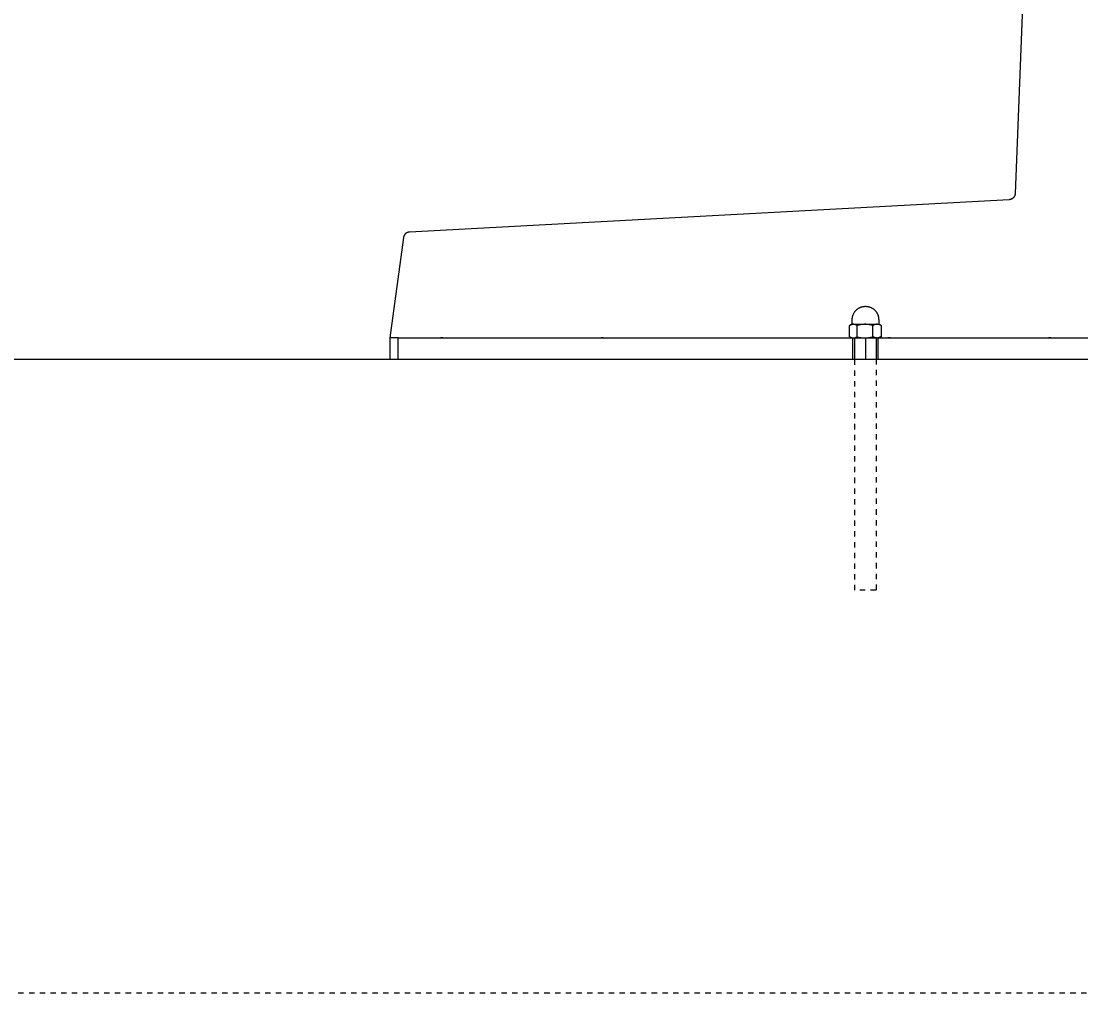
# Model space of a CAD drawing. Header units: inches. Extents: x -16 to 183, y -17 to 123.
# Drawn here: x 152.39 to 172.13, y 93.22 to 111.33 of the extents above; entities that cross this region are included whole.
import ezdxf

# ---------------------------------------------------------------- set-up
doc = ezdxf.new("R2010")
doc.units = ezdxf.units.IN
doc.linetypes.add('HIDDEN', pattern=[1.905, 1.27, -0.635])
for name, color, linetype, lineweight in [('ZANO_R', 7, 'Continuous', 0), ('ZANO_R_przerywana', 250, 'HIDDEN', 0), ('ZANO_W', 1, 'Continuous', 0)]:
    doc.layers.add(name, color=color, linetype=linetype, lineweight=lineweight)
doc.styles.get("Standard").update_dxf_attribs({"font": 'arial.ttf'})
doc.dimstyles.new('amerykanie', dxfattribs={"dimtxt": 50, "dimasz": 50, "dimexe": 0.5, "dimexo": 0.5, "dimgap": 1, "dimtad": 1, "dimdec": 0, "dimzin": 0, "dimlunit": 5, "dimtxsty": 'Standard', "dimcen": 0.09, "dimclrd": 1, "dimclre": 1, "dimclrt": 1, "dimazin": 0, "dimtfac": 1, "dimtdec": 0, "dimtmove": 0, "dimatfit": 3, "dimfxl": 1, "dimtzin": 0, "dimarcsym": 1})

# ---------------------------------------------------------------- blocks, each defined once
blk = doc.blocks.new('*D373')
at = {"layer": 'ZANO_W', "color": 1, "lineweight": -2}
blk.add_line((174.398, 108.168), (174.592, 109.617), dxfattribs=at)
blk.add_arc((173.977, 105.031), 4.127, 13.9165, 68.4416, dxfattribs=at)
at = {"layer": 'ZANO_W', "color": 1}
for points in [[(175.535, 109.031), (175.451, 108.708), (174.526, 109.121)], [(177.818, 106.003), (178.148, 106.044), (178.104, 105.031)]]:
    blk.add_solid(points, dxfattribs=at)
at = {"layer": 'ZANO_W', "color": 1, "insert": (178.598, 109.965), "char_height": 1.625, "attachment_point": 5}
blk.add_mtext("82%%d21'", dxfattribs=at)

msp = doc.modelspace()

# ---------------------------------------------------------------- linework, layer by layer
at = {"layer": 'ZANO_R'}
for p, q in [((171.29514, 118.12929), (170.91134, 108.11559)), ((170.79969, 108.00218), (159.62616, 107.39827)), ((170.80374, 108.00247), (170.79969, 108.00218)), ((170.80778, 108.00289), (170.80374, 108.00247)), ((170.8118, 108.00346), (170.80778, 108.00289)), ((170.8158, 108.00416), (170.8118, 108.00346)), ((170.81977, 108.00501), (170.8158, 108.00416)), ((170.82371, 108.00598), (170.81977, 108.00501)), ((170.82762, 108.0071), (170.82371, 108.00598)), ((170.83148, 108.00834), (170.82762, 108.0071)), ((170.8353, 108.00972), (170.83148, 108.00834)), ((170.83907, 108.01123), (170.8353, 108.00972)), ((170.84279, 108.01287), (170.83907, 108.01123)), ((170.84644, 108.01463), (170.84279, 108.01287)), ((170.85004, 108.01652), (170.84644, 108.01463)), ((170.85357, 108.01853), (170.85004, 108.01652)), ((170.85702, 108.02066), (170.85357, 108.01853)), ((170.8604, 108.02291), (170.85702, 108.02066)), ((170.86371, 108.02527), (170.8604, 108.02291)), ((170.86693, 108.02775), (170.86371, 108.02527)), ((170.87006, 108.03034), (170.86693, 108.02775)), ((170.8731, 108.03303), (170.87006, 108.03034)), ((170.87604, 108.03582), (170.8731, 108.03303)), ((170.87889, 108.03872), (170.87604, 108.03582)), ((170.88164, 108.04171), (170.87889, 108.03872)), ((170.88428, 108.04479), (170.88164, 108.04171)), ((170.88682, 108.04796), (170.88428, 108.04479)), ((170.88925, 108.05122), (170.88682, 108.04796)), ((170.89156, 108.05456), (170.88925, 108.05122)), ((170.89375, 108.05797), (170.89156, 108.05456)), ((170.89583, 108.06146), (170.89375, 108.05797)), ((170.89779, 108.06502), (170.89583, 108.06146)), ((170.89962, 108.06864), (170.89779, 108.06502)), ((170.90132, 108.07233), (170.89962, 108.06864)), ((170.9029, 108.07607), (170.90132, 108.07233)), ((170.90435, 108.07986), (170.9029, 108.07607)), ((170.90567, 108.0837), (170.90435, 108.07986)), ((170.90686, 108.08759), (170.90567, 108.0837)), ((170.90791, 108.09151), (170.90686, 108.08759)), ((170.90882, 108.09547), (170.90791, 108.09151)), ((170.9096, 108.09945), (170.90882, 108.09547)), ((170.91024, 108.10346), (170.9096, 108.09945)), ((170.91075, 108.10749), (170.91024, 108.10346)), ((170.91111, 108.11154), (170.91075, 108.10749)), ((170.91134, 108.11559), (170.91111, 108.11154)), ((159.59807, 107.3933), (159.59419, 107.39204)), ((159.602, 107.39442), (159.59807, 107.3933)), ((159.60597, 107.39541), (159.602, 107.39442)), ((159.60996, 107.39626), (159.60597, 107.39541)), ((159.61398, 107.39697), (159.60996, 107.39626)), ((159.61803, 107.39754), (159.61398, 107.39697)), ((159.62209, 107.39798), (159.61803, 107.39754)), ((159.62616, 107.39827), (159.62209, 107.39798)), ((159.51548, 107.29604), (159.26436, 105.42448)), ((159.51609, 107.30007), (159.51548, 107.29604)), ((159.51684, 107.30409), (159.51609, 107.30007)), ((159.51773, 107.30807), (159.51684, 107.30409)), ((159.51876, 107.31203), (159.51773, 107.30807)), ((159.51993, 107.31594), (159.51876, 107.31203)), ((159.52122, 107.31982), (159.51993, 107.31594)), ((159.52266, 107.32364), (159.52122, 107.31982)), ((159.52422, 107.32742), (159.52266, 107.32364)), ((159.52591, 107.33113), (159.52422, 107.32742)), ((159.52773, 107.33479), (159.52591, 107.33113)), ((159.52968, 107.33838), (159.52773, 107.33479)), ((159.53175, 107.3419), (159.52968, 107.33838)), ((159.53394, 107.34535), (159.53175, 107.3419)), ((159.53624, 107.34872), (159.53394, 107.34535)), ((159.53867, 107.35201), (159.53624, 107.34872)), ((159.5412, 107.35521), (159.53867, 107.35201)), ((159.54385, 107.35833), (159.5412, 107.35521)), ((159.5466, 107.36135), (159.54385, 107.35833)), ((159.54945, 107.36427), (159.5466, 107.36135)), ((159.5524, 107.36709), (159.54945, 107.36427)), ((159.55545, 107.36981), (159.5524, 107.36709)), ((159.55859, 107.37242), (159.55545, 107.36981)), ((159.56182, 107.37493), (159.55859, 107.37242)), ((159.56513, 107.37732), (159.56182, 107.37493)), ((159.56853, 107.37959), (159.56513, 107.37732)), ((159.572, 107.38174), (159.56853, 107.37959)), ((159.57554, 107.38377), (159.572, 107.38174)), ((159.57915, 107.38568), (159.57554, 107.38377)), ((159.58283, 107.38747), (159.57915, 107.38568)), ((159.58656, 107.38912), (159.58283, 107.38747)), ((159.59035, 107.39065), (159.58656, 107.38912)), ((159.59419, 107.39204), (159.59035, 107.39065)), ((168.08082, 106.01096), (168.08912, 106.01225)), ((168.08912, 106.01225), (168.09746, 106.01325)), ((168.09746, 106.01325), (168.10583, 106.01397)), ((168.10583, 106.01397), (168.11423, 106.0144)), ((168.11423, 106.0144), (168.12263, 106.01454)), ((168.12263, 106.01454), (168.13103, 106.0144)), ((168.13103, 106.0144), (168.13942, 106.01397)), ((168.13942, 106.01397), (168.14779, 106.01325)), ((168.14779, 106.01325), (168.15613, 106.01225)), ((168.15613, 106.01225), (168.16444, 106.01096)), ((167.88014, 105.81029), (167.88171, 105.81854)), ((167.88171, 105.81854), (167.88356, 105.82674)), ((167.88356, 105.82674), (167.88569, 105.83487)), ((167.88569, 105.83487), (167.88809, 105.84292)), ((167.88809, 105.84292), (167.89077, 105.85088)), ((167.89077, 105.85088), (167.89372, 105.85875)), ((167.89372, 105.85875), (167.89693, 105.86651)), ((167.89693, 105.86651), (167.90041, 105.87416)), ((167.90041, 105.87416), (167.90415, 105.88168)), ((167.90415, 105.88168), (167.90814, 105.88908)), ((167.90814, 105.88908), (167.91239, 105.89633)), ((167.91239, 105.89633), (167.91687, 105.90343)), ((167.91687, 105.90343), (167.9216, 105.91038)), ((167.9216, 105.91038), (167.92656, 105.91716)), ((167.92656, 105.91716), (167.93175, 105.92377)), ((167.93175, 105.92377), (167.93717, 105.93019)), ((167.93717, 105.93019), (167.94279, 105.93643)), ((167.94279, 105.93643), (167.94863, 105.94247)), ((167.94863, 105.94247), (167.95468, 105.94831)), ((167.95468, 105.94831), (167.96091, 105.95394)), ((167.96091, 105.95394), (167.96734, 105.95935)), ((167.96734, 105.95935), (167.97395, 105.96454)), ((167.97395, 105.96454), (167.98073, 105.96951)), ((167.98073, 105.96951), (167.98767, 105.97423)), ((167.98767, 105.97423), (167.99478, 105.97872)), ((167.99478, 105.97872), (168.00203, 105.98296)), ((168.00203, 105.98296), (168.00942, 105.98695)), ((168.00942, 105.98695), (168.01695, 105.99069)), ((168.01695, 105.99069), (168.02459, 105.99417)), ((168.02459, 105.99417), (168.03236, 105.99739)), ((168.03236, 105.99739), (168.04023, 106.00033)), ((168.04023, 106.00033), (168.04819, 106.00301)), ((168.04819, 106.00301), (168.05624, 106.00542)), ((168.05624, 106.00542), (168.06437, 106.00755)), ((168.06437, 106.00755), (168.07256, 106.0094)), ((168.07256, 106.0094), (168.08082, 106.01096)), ((168.16444, 106.01096), (168.17269, 106.0094)), ((168.17269, 106.0094), (168.18089, 106.00755)), ((168.18089, 106.00755), (168.18901, 106.00542)), ((168.18901, 106.00542), (168.19706, 106.00301)), ((168.19706, 106.00301), (168.20503, 106.00033)), ((168.20503, 106.00033), (168.2129, 105.99739)), ((168.2129, 105.99739), (168.22066, 105.99417)), ((168.22066, 105.99417), (168.22831, 105.99069)), ((168.22831, 105.99069), (168.23583, 105.98695)), ((168.23583, 105.98695), (168.24322, 105.98296)), ((168.24322, 105.98296), (168.25048, 105.97872)), ((168.25048, 105.97872), (168.25758, 105.97423)), ((168.25758, 105.97423), (168.26453, 105.96951)), ((168.26453, 105.96951), (168.27131, 105.96454)), ((168.27131, 105.96454), (168.27791, 105.95935)), ((168.27791, 105.95935), (168.28434, 105.95394)), ((168.28434, 105.95394), (168.29058, 105.94831)), ((168.29058, 105.94831), (168.29662, 105.94247)), ((168.29662, 105.94247), (168.30246, 105.93643)), ((168.30246, 105.93643), (168.30809, 105.93019)), ((168.30809, 105.93019), (168.3135, 105.92377)), ((168.3135, 105.92377), (168.31869, 105.91716)), ((168.31869, 105.91716), (168.32365, 105.91038)), ((168.32365, 105.91038), (168.32838, 105.90343)), ((168.32838, 105.90343), (168.33287, 105.89633)), ((168.33287, 105.89633), (168.33711, 105.88908)), ((168.33711, 105.88908), (168.3411, 105.88168)), ((168.3411, 105.88168), (168.34484, 105.87416)), ((168.34484, 105.87416), (168.34832, 105.86651)), ((168.34832, 105.86651), (168.35153, 105.85875)), ((168.35153, 105.85875), (168.35448, 105.85088)), ((168.35448, 105.85088), (168.35716, 105.84292)), ((168.35716, 105.84292), (168.35956, 105.83487)), ((168.35956, 105.83487), (168.36169, 105.82674)), ((168.36169, 105.82674), (168.36354, 105.81854)), ((168.36354, 105.81854), (168.36511, 105.81029)), ((167.83096, 105.65943), (167.82737, 105.65704)), ((167.82737, 105.44685), (167.82737, 105.65704)), ((167.83464, 105.66169), (167.83096, 105.65943)), ((167.83838, 105.66383), (167.83464, 105.66169)), ((167.83579, 105.66204), (167.86672, 105.6799)), ((167.8422, 105.66585), (167.83838, 105.66383)), ((167.84608, 105.66774), (167.8422, 105.66585)), ((167.85002, 105.6695), (167.84608, 105.66774)), ((167.85401, 105.67113), (167.85002, 105.6695)), ((167.85806, 105.67263), (167.85401, 105.67113)), ((167.86216, 105.67399), (167.85806, 105.67263)), ((167.8663, 105.67522), (167.86216, 105.67399)), ((167.87047, 105.67631), (167.8663, 105.67522)), ((167.86673, 105.6799), (167.86672, 105.6799)), ((167.86672, 105.6799), (167.86672, 105.6799)), ((167.86672, 105.6799), (167.86672, 105.6799)), ((167.86672, 105.6799), (167.86673, 105.6799)), ((167.86673, 105.6799), (167.86679, 105.6799)), ((167.86679, 105.6799), (167.8671, 105.6799)), ((167.8671, 105.6799), (167.8684, 105.6799)), ((167.8684, 105.6799), (167.87373, 105.6799)), ((167.87468, 105.67726), (167.87047, 105.67631)), ((167.87255, 105.67998), (167.87271, 105.68)), ((167.87271, 105.68), (167.87286, 105.68004)), ((167.87286, 105.68004), (167.87302, 105.68007)), ((167.87302, 105.68007), (167.87317, 105.68011)), ((167.87317, 105.68011), (167.87333, 105.68016)), ((167.87333, 105.68016), (167.87348, 105.68021)), ((167.87348, 105.68021), (167.87363, 105.68027)), ((167.87363, 105.68027), (167.87377, 105.68033)), ((167.87373, 105.6799), (167.89424, 105.6799)), ((167.87377, 105.68033), (167.87392, 105.68039)), ((167.87392, 105.68039), (167.87406, 105.68047)), ((167.87406, 105.68047), (167.8742, 105.68054)), ((167.8742, 105.68054), (167.87434, 105.68062)), ((167.87434, 105.68062), (167.87447, 105.68071)), ((167.87447, 105.68071), (167.8746, 105.6808)), ((167.8746, 105.6808), (167.87473, 105.68089)), ((167.87892, 105.67807), (167.87468, 105.67726)), ((167.87473, 105.68089), (167.87486, 105.68099)), ((167.87486, 105.68099), (167.87498, 105.6811)), ((167.87498, 105.6811), (167.8751, 105.6812)), ((167.8751, 105.6812), (167.87521, 105.68131)), ((167.87521, 105.68131), (167.87532, 105.68143)), ((167.87532, 105.68143), (167.87543, 105.68155)), ((167.87543, 105.68155), (167.87553, 105.68167)), ((167.87553, 105.68167), (167.87563, 105.6818)), ((167.87563, 105.6818), (167.87572, 105.68193)), ((167.87572, 105.68193), (167.87581, 105.68206)), ((167.87581, 105.68206), (167.87589, 105.68219)), ((167.87589, 105.68219), (167.87597, 105.68233)), ((167.87597, 105.68233), (167.87605, 105.68247)), ((167.87605, 105.68247), (167.87612, 105.68261)), ((167.87612, 105.68261), (167.87618, 105.68276)), ((167.87618, 105.68276), (167.87625, 105.68291)), ((167.87625, 105.68291), (167.8763, 105.68306)), ((167.8763, 105.68306), (167.87635, 105.68321)), ((167.87635, 105.68321), (167.8764, 105.68336)), ((167.8764, 105.68336), (167.87644, 105.68352)), ((167.87644, 105.68352), (167.87647, 105.68367)), ((167.87647, 105.68367), (167.8765, 105.68383)), ((167.8765, 105.68383), (167.87652, 105.68399)), ((167.87652, 105.68399), (167.87654, 105.68414)), ((167.87654, 105.68414), (167.87655, 105.6843)), ((167.87655, 105.6843), (167.87656, 105.68446)), ((167.87656, 105.76848), (167.87671, 105.77688)), ((167.87656, 105.68462), (167.87656, 105.76848)), ((167.87656, 105.68446), (167.87656, 105.68462)), ((167.87671, 105.77688), (167.87714, 105.78527)), ((167.87714, 105.78527), (167.87785, 105.79364)), ((167.87785, 105.79364), (167.87886, 105.80198)), ((167.87886, 105.80198), (167.88014, 105.81029)), ((167.88318, 105.67874), (167.87892, 105.67807)), ((167.88747, 105.67927), (167.88318, 105.67874)), ((167.89177, 105.67965), (167.88747, 105.67927)), ((167.89607, 105.6799), (167.89177, 105.67965)), ((167.90038, 105.67965), (167.89607, 105.6799)), ((167.89811, 105.6799), (168.10734, 105.6799)), ((167.90468, 105.67927), (167.90038, 105.67965)), ((167.90896, 105.67874), (167.90468, 105.67927)), ((167.91323, 105.67807), (167.90896, 105.67874)), ((167.91747, 105.67726), (167.91323, 105.67807)), ((167.92168, 105.67631), (167.91747, 105.67726)), ((167.92585, 105.67522), (167.92168, 105.67631)), ((167.92999, 105.67399), (167.92585, 105.67522)), ((167.93409, 105.67263), (167.92999, 105.67399)), ((167.93813, 105.67113), (167.93409, 105.67263)), ((167.94213, 105.6695), (167.93813, 105.67113)), ((167.94607, 105.66774), (167.94213, 105.6695)), ((167.94995, 105.66585), (167.94607, 105.66774)), ((167.95376, 105.66383), (167.94995, 105.66585)), ((167.95751, 105.66169), (167.95376, 105.66383)), ((167.96118, 105.65943), (167.95751, 105.66169)), ((167.96478, 105.65704), (167.96118, 105.65943)), ((167.98079, 105.66165), (167.96478, 105.65704)), ((167.96478, 105.65704), (167.96478, 105.44685)), ((167.99693, 105.66574), (167.98079, 105.66165)), ((168.01319, 105.66933), (167.99693, 105.66574)), ((168.02956, 105.67239), (168.01319, 105.66933)), ((168.04602, 105.67494), (168.02956, 105.67239)), ((168.06255, 105.67697), (168.04602, 105.67494)), ((168.07914, 105.67847), (168.06255, 105.67697)), ((168.09576, 105.67945), (168.07914, 105.67847)), ((168.11241, 105.6799), (168.09576, 105.67945)), ((168.12906, 105.67945), (168.11241, 105.6799)), ((168.11672, 105.6799), (168.3368, 105.6799)), ((168.14568, 105.67847), (168.12906, 105.67945)), ((168.16227, 105.67697), (168.14568, 105.67847)), ((168.1788, 105.67494), (168.16227, 105.67697)), ((168.19526, 105.67239), (168.1788, 105.67494)), ((168.21163, 105.66933), (168.19526, 105.67239)), ((168.22789, 105.66574), (168.21163, 105.66933)), ((168.24403, 105.66165), (168.22789, 105.66574)), ((168.26004, 105.65704), (168.24403, 105.66165)), ((168.26485, 105.65977), (168.26004, 105.65704)), ((168.26004, 105.44685), (168.26004, 105.65704)), ((168.26976, 105.66234), (168.26485, 105.65977)), ((168.27474, 105.66474), (168.26976, 105.66234)), ((168.27981, 105.66698), (168.27474, 105.66474)), ((168.28494, 105.66904), (168.27981, 105.66698)), ((168.29015, 105.67093), (168.28494, 105.66904)), ((168.29541, 105.67265), (168.29015, 105.67093)), ((168.30072, 105.67419), (168.29541, 105.67265)), ((168.30609, 105.67555), (168.30072, 105.67419)), ((168.3115, 105.67673), (168.30609, 105.67555)), ((168.31694, 105.67773), (168.3115, 105.67673)), ((168.32242, 105.67855), (168.31694, 105.67773)), ((168.32792, 105.67918), (168.32242, 105.67855)), ((168.33343, 105.67963), (168.32792, 105.67918)), ((168.33896, 105.6799), (168.33343, 105.67963)), ((168.34453, 105.67963), (168.339, 105.6799)), ((168.34124, 105.6799), (168.37853, 105.6799)), ((168.35004, 105.67918), (168.34453, 105.67963)), ((168.35554, 105.67855), (168.35004, 105.67918)), ((168.36101, 105.67773), (168.35554, 105.67855)), ((168.36645, 105.67673), (168.36101, 105.67773)), ((168.36511, 105.81029), (168.3664, 105.80198)), ((168.3664, 105.80198), (168.3674, 105.79364)), ((168.37186, 105.67555), (168.36645, 105.67673)), ((168.3674, 105.79364), (168.36812, 105.78527)), ((168.36812, 105.78527), (168.36855, 105.77688)), ((168.36855, 105.77688), (168.36869, 105.76848)), ((168.36869, 105.76848), (168.36869, 105.68462)), ((168.36869, 105.68462), (168.36869, 105.68446)), ((168.36869, 105.68446), (168.3687, 105.6843)), ((168.3687, 105.6843), (168.36871, 105.68414)), ((168.36871, 105.68414), (168.36873, 105.68398)), ((168.36873, 105.68398), (168.36875, 105.68382)), ((168.36875, 105.68382), (168.36878, 105.68366)), ((168.36878, 105.68366), (168.36882, 105.6835)), ((168.36882, 105.6835), (168.36886, 105.68334)), ((168.36886, 105.68334), (168.36891, 105.68319)), ((168.36891, 105.68319), (168.36896, 105.68304)), ((168.36896, 105.68304), (168.36902, 105.68288)), ((168.36902, 105.68288), (168.36908, 105.68274)), ((168.36908, 105.68274), (168.36914, 105.68259)), ((168.36914, 105.68259), (168.36922, 105.68244)), ((168.36922, 105.68244), (168.36929, 105.6823)), ((168.36929, 105.6823), (168.36938, 105.68216)), ((168.36938, 105.68216), (168.36946, 105.68203)), ((168.36946, 105.68203), (168.36955, 105.68189)), ((168.36955, 105.68189), (168.36965, 105.68176)), ((168.36965, 105.68176), (168.36975, 105.68164)), ((168.36975, 105.68164), (168.36986, 105.68151)), ((168.36986, 105.68151), (168.36996, 105.68139)), ((168.36996, 105.68139), (168.37008, 105.68128)), ((168.37008, 105.68128), (168.37019, 105.68117)), ((168.37019, 105.68117), (168.37032, 105.68106)), ((168.37032, 105.68106), (168.37044, 105.68096)), ((168.37044, 105.68096), (168.37057, 105.68086)), ((168.37057, 105.68086), (168.3707, 105.68076)), ((168.3707, 105.68076), (168.37083, 105.68067)), ((168.37083, 105.68067), (168.37097, 105.68059)), ((168.37097, 105.68059), (168.37111, 105.68051)), ((168.37111, 105.68051), (168.37125, 105.68043)), ((168.37125, 105.68043), (168.3714, 105.68036)), ((168.3714, 105.68036), (168.37155, 105.6803)), ((168.37155, 105.6803), (168.3717, 105.68024)), ((168.3717, 105.68024), (168.37185, 105.68019)), ((168.37185, 105.68019), (168.372, 105.68014)), ((168.37722, 105.67419), (168.37186, 105.67555)), ((168.372, 105.68014), (168.37216, 105.68009)), ((168.37216, 105.68009), (168.37232, 105.68005)), ((168.37232, 105.68005), (168.37247, 105.68002)), ((168.37247, 105.68002), (168.37263, 105.67999)), ((168.37263, 105.67999), (168.37279, 105.67997)), ((168.37279, 105.67997), (168.37295, 105.67995)), ((168.38253, 105.67265), (168.37722, 105.67419)), ((168.37853, 105.6799), (168.41169, 105.66075)), ((168.38779, 105.67093), (168.38253, 105.67265)), ((168.39299, 105.66904), (168.38779, 105.67093)), ((168.39813, 105.66698), (168.39299, 105.66904)), ((168.40319, 105.66474), (168.39813, 105.66698)), ((168.40817, 105.66234), (168.40319, 105.66474)), ((168.41307, 105.65977), (168.40817, 105.66234)), ((168.41169, 105.66075), (168.41788, 105.65704)), ((168.41788, 105.65704), (168.41307, 105.65977)), ((168.41788, 105.65704), (168.41788, 105.44685)), ((159.41571, 105.42448), (159.26436, 105.42448)), ((159.26436, 105.42448), (159.26436, 105.03078)), ((159.41571, 105.03078), (159.41571, 105.42448)), ((159.41571, 105.42448), (172.35665, 105.42448)), ((160.20081, 105.42448), (160.20178, 105.42542)), ((160.20178, 105.42542), (160.20278, 105.42632)), ((160.20278, 105.42632), (160.2038, 105.42718)), ((160.2038, 105.42718), (160.20486, 105.42801)), ((160.20486, 105.42801), (160.20595, 105.42881)), ((160.20595, 105.42881), (160.20706, 105.42956)), ((160.20706, 105.42956), (160.20819, 105.43028)), ((160.20819, 105.43028), (160.20935, 105.43096)), ((160.20935, 105.43096), (160.21054, 105.4316)), ((160.21054, 105.4316), (160.21174, 105.4322)), ((160.21174, 105.4322), (160.21297, 105.43275)), ((160.21297, 105.43275), (160.21421, 105.43327)), ((160.21421, 105.43327), (160.21547, 105.43374)), ((160.21547, 105.43374), (160.21674, 105.43417)), ((160.21674, 105.43417), (160.21803, 105.43455)), ((160.21803, 105.43455), (160.21933, 105.43489)), ((160.21933, 105.43489), (160.22064, 105.43519)), ((160.22064, 105.43519), (160.22196, 105.43544)), ((160.22196, 105.43544), (160.22329, 105.43565)), ((160.22329, 105.43565), (160.22462, 105.43581)), ((160.22462, 105.43581), (160.22596, 105.43592)), ((160.22596, 105.43592), (160.22731, 105.43599)), ((160.22731, 105.43599), (160.22865, 105.43601)), ((160.22865, 105.43601), (160.22999, 105.43599)), ((160.22999, 105.43599), (160.23134, 105.43592)), ((160.23134, 105.43592), (160.23268, 105.43581)), ((160.23268, 105.43581), (160.23401, 105.43565)), ((160.23401, 105.43565), (160.23534, 105.43544)), ((160.23534, 105.43544), (160.23666, 105.43519)), ((160.23666, 105.43519), (160.23797, 105.43489)), ((160.23797, 105.43489), (160.23927, 105.43455)), ((160.23927, 105.43455), (160.24056, 105.43417)), ((160.24056, 105.43417), (160.24183, 105.43374)), ((160.24183, 105.43374), (160.24309, 105.43327)), ((160.24309, 105.43327), (160.24434, 105.43275)), ((160.24434, 105.43275), (160.24556, 105.4322)), ((160.24556, 105.4322), (160.24676, 105.4316)), ((160.24676, 105.4316), (160.24795, 105.43096)), ((160.24795, 105.43096), (160.24911, 105.43028)), ((160.24911, 105.43028), (160.25024, 105.42956)), ((160.25024, 105.42956), (160.25135, 105.42881)), ((160.25135, 105.42881), (160.25244, 105.42801)), ((160.25244, 105.42801), (160.2535, 105.42718)), ((160.2535, 105.42718), (160.25452, 105.42632)), ((160.25452, 105.42632), (160.25552, 105.42542)), ((160.25552, 105.42542), (160.25649, 105.42448)), ((163.1935, 105.42448), (163.19446, 105.42542)), ((163.19446, 105.42542), (163.19546, 105.42632)), ((163.19546, 105.42632), (163.19649, 105.42718)), ((163.19649, 105.42718), (163.19755, 105.42801)), ((163.19755, 105.42801), (163.19863, 105.42881)), ((163.19863, 105.42881), (163.19974, 105.42956)), ((163.19974, 105.42956), (163.20088, 105.43028)), ((163.20088, 105.43028), (163.20204, 105.43096)), ((163.20204, 105.43096), (163.20322, 105.4316)), ((163.20322, 105.4316), (163.20443, 105.4322)), ((163.20443, 105.4322), (163.20565, 105.43275)), ((163.20565, 105.43275), (163.20689, 105.43327)), ((163.20689, 105.43327), (163.20815, 105.43374)), ((163.20815, 105.43374), (163.20942, 105.43417)), ((163.20942, 105.43417), (163.21071, 105.43455)), ((163.21071, 105.43455), (163.21201, 105.43489)), ((163.21201, 105.43489), (163.21332, 105.43519)), ((163.21332, 105.43519), (163.21464, 105.43544)), ((163.21464, 105.43544), (163.21597, 105.43565)), ((163.21597, 105.43565), (163.21731, 105.43581)), ((163.21731, 105.43581), (163.21865, 105.43592)), ((163.21865, 105.43592), (163.21999, 105.43599)), ((163.21999, 105.43599), (163.22133, 105.43601)), ((163.22133, 105.43601), (163.22268, 105.43599)), ((163.22268, 105.43599), (163.22402, 105.43592)), ((163.22402, 105.43592), (163.22536, 105.43581)), ((163.22536, 105.43581), (163.2267, 105.43565)), ((163.2267, 105.43565), (163.22802, 105.43544)), ((163.22802, 105.43544), (163.22934, 105.43519)), ((163.22934, 105.43519), (163.23066, 105.43489)), ((163.23066, 105.43489), (163.23196, 105.43455)), ((163.23196, 105.43455), (163.23324, 105.43417)), ((163.23324, 105.43417), (163.23452, 105.43374)), ((163.23452, 105.43374), (163.23578, 105.43327)), ((163.23578, 105.43327), (163.23702, 105.43275)), ((163.23702, 105.43275), (163.23824, 105.4322)), ((163.23824, 105.4322), (163.23945, 105.4316)), ((163.23945, 105.4316), (163.24063, 105.43096)), ((163.24063, 105.43096), (163.24179, 105.43028)), ((163.24179, 105.43028), (163.24293, 105.42956)), ((163.24293, 105.42956), (163.24404, 105.42881)), ((163.24404, 105.42881), (163.24512, 105.42801)), ((163.24512, 105.42801), (163.24618, 105.42718)), ((163.24618, 105.42718), (163.24721, 105.42632)), ((163.24721, 105.42632), (163.24821, 105.42542)), ((163.24821, 105.42542), (163.24917, 105.42448)), ((167.82737, 105.44685), (167.83119, 105.44438)), ((167.83119, 105.44438), (167.83508, 105.44203)), ((167.83508, 105.44203), (167.83906, 105.43982)), ((167.86587, 105.42448), (167.83581, 105.44184)), ((167.83906, 105.43982), (167.8431, 105.43773)), ((167.8431, 105.43773), (167.84721, 105.43578)), ((167.84721, 105.43578), (167.85138, 105.43396)), ((167.85138, 105.43396), (167.8556, 105.43228)), ((167.8556, 105.43228), (167.85988, 105.43074)), ((167.85988, 105.43074), (167.86421, 105.42934)), ((167.86421, 105.42934), (167.86858, 105.42808)), ((167.86858, 105.42808), (167.87299, 105.42696)), ((167.87299, 105.42696), (167.87743, 105.42599)), ((167.87743, 105.42599), (167.8819, 105.42516)), ((167.8819, 105.42516), (167.8864, 105.42448)), ((167.88641, 105.03078), (167.88641, 105.42448)), ((167.90577, 105.42448), (167.91027, 105.42516)), ((167.91027, 105.42516), (167.91474, 105.42599)), ((167.91474, 105.42599), (167.91918, 105.42696)), ((167.91918, 105.42696), (167.92359, 105.42808)), ((167.92359, 105.42808), (167.92795, 105.42934)), ((167.92578, 105.03078), (167.92578, 105.42116)), ((167.92795, 105.42934), (167.93228, 105.43074)), ((167.93228, 105.43074), (167.93656, 105.43229)), ((167.93656, 105.43229), (167.94078, 105.43397)), ((167.94078, 105.43397), (167.94495, 105.43578)), ((167.94495, 105.43578), (167.94906, 105.43774)), ((167.94906, 105.43774), (167.9531, 105.43982)), ((167.9531, 105.43982), (167.95707, 105.44204)), ((167.95707, 105.44204), (167.96096, 105.44438)), ((167.96096, 105.44438), (167.96478, 105.44685)), ((167.96478, 105.44685), (167.98253, 105.44183)), ((167.98253, 105.44183), (168.00043, 105.43741)), ((168.00043, 105.43741), (168.01847, 105.43359)), ((168.01847, 105.43359), (168.03664, 105.43039)), ((168.03664, 105.43039), (168.05489, 105.4278)), ((168.05489, 105.4278), (168.07323, 105.42583)), ((168.07323, 105.42583), (168.09162, 105.42448)), ((168.12263, 105.42448), (168.12263, 105.03078)), ((168.13325, 105.42448), (168.15163, 105.42584)), ((168.15163, 105.42584), (168.16996, 105.42781)), ((168.16996, 105.42781), (168.18821, 105.4304)), ((168.18821, 105.4304), (168.20637, 105.4336)), ((168.20637, 105.4336), (168.2244, 105.43741)), ((168.2244, 105.43741), (168.2423, 105.44183)), ((168.2423, 105.44183), (168.26004, 105.44685)), ((168.26528, 105.44394), (168.26004, 105.44685)), ((168.27063, 105.44121), (168.26528, 105.44394)), ((168.27606, 105.43866), (168.27063, 105.44121)), ((168.28157, 105.43631), (168.27606, 105.43866)), ((168.28717, 105.43414), (168.28157, 105.43631)), ((168.29283, 105.43217), (168.28717, 105.43414)), ((168.29856, 105.43039), (168.29283, 105.43217)), ((168.30435, 105.42881), (168.29856, 105.43039)), ((168.31018, 105.42742), (168.30435, 105.42881)), ((168.31606, 105.42624), (168.31018, 105.42742)), ((168.32198, 105.42526), (168.31606, 105.42624)), ((168.31948, 105.42116), (168.31948, 105.03078)), ((168.32793, 105.42448), (168.32198, 105.42526)), ((168.35601, 105.42526), (168.35007, 105.42448)), ((168.36192, 105.42625), (168.35601, 105.42526)), ((168.35885, 105.03078), (168.35885, 105.42448)), ((168.3678, 105.42743), (168.36192, 105.42625)), ((168.37363, 105.42881), (168.3678, 105.42743)), ((168.37941, 105.4304), (168.37363, 105.42881)), ((168.41169, 105.44313), (168.37938, 105.42448)), ((168.38513, 105.43218), (168.37941, 105.4304)), ((168.39079, 105.43415), (168.38513, 105.43218)), ((168.39637, 105.43632), (168.39079, 105.43415)), ((168.40188, 105.43867), (168.39637, 105.43632)), ((168.40731, 105.44121), (168.40188, 105.43867)), ((168.41265, 105.44394), (168.40731, 105.44121)), ((168.41788, 105.44685), (168.41169, 105.44313)), ((168.41788, 105.44685), (168.41265, 105.44394)), ((168.53546, 105.42448), (168.53642, 105.42542)), ((168.53642, 105.42542), (168.53742, 105.42632)), ((168.53742, 105.42632), (168.53845, 105.42718)), ((168.53845, 105.42718), (168.53951, 105.42801)), ((168.53951, 105.42801), (168.54059, 105.42881)), ((168.54059, 105.42881), (168.5417, 105.42956)), ((168.5417, 105.42956), (168.54284, 105.43028)), ((168.54284, 105.43028), (168.544, 105.43096)), ((168.544, 105.43096), (168.54518, 105.4316)), ((168.54518, 105.4316), (168.54639, 105.4322)), ((168.54639, 105.4322), (168.54761, 105.43275)), ((168.54761, 105.43275), (168.54885, 105.43327)), ((168.54885, 105.43327), (168.55011, 105.43374)), ((168.55011, 105.43374), (168.55138, 105.43417)), ((168.55138, 105.43417), (168.55267, 105.43455)), ((168.55267, 105.43455), (168.55397, 105.43489)), ((168.55397, 105.43489), (168.55528, 105.43519)), ((168.55528, 105.43519), (168.5566, 105.43544)), ((168.5566, 105.43544), (168.55793, 105.43565)), ((168.55793, 105.43565), (168.55927, 105.43581)), ((168.55927, 105.43581), (168.56061, 105.43592)), ((168.56061, 105.43592), (168.56195, 105.43599)), ((168.56195, 105.43599), (168.56329, 105.43601)), ((168.56329, 105.43601), (168.56464, 105.43599)), ((168.56464, 105.43599), (168.56598, 105.43592)), ((168.56598, 105.43592), (168.56732, 105.43581)), ((168.56732, 105.43581), (168.56866, 105.43565)), ((168.56866, 105.43565), (168.56998, 105.43544)), ((168.56998, 105.43544), (168.5713, 105.43519)), ((168.5713, 105.43519), (168.57262, 105.43489)), ((168.57262, 105.43489), (168.57392, 105.43455)), ((168.57392, 105.43455), (168.5752, 105.43417)), ((168.5752, 105.43417), (168.57648, 105.43374)), ((168.57648, 105.43374), (168.57774, 105.43327)), ((168.57774, 105.43327), (168.57898, 105.43275)), ((168.57898, 105.43275), (168.5802, 105.4322)), ((168.5802, 105.4322), (168.58141, 105.4316)), ((168.58141, 105.4316), (168.58259, 105.43096)), ((168.58259, 105.43096), (168.58375, 105.43028)), ((168.58375, 105.43028), (168.58489, 105.42956)), ((168.58489, 105.42956), (168.586, 105.42881)), ((168.586, 105.42881), (168.58708, 105.42801)), ((168.58708, 105.42801), (168.58814, 105.42718)), ((168.58814, 105.42718), (168.58917, 105.42632)), ((168.58917, 105.42632), (168.59017, 105.42542)), ((168.59017, 105.42542), (168.59113, 105.42448)), ((171.52814, 105.42448), (171.52911, 105.42542)), ((171.52911, 105.42542), (171.5301, 105.42632)), ((171.5301, 105.42632), (171.53113, 105.42718)), ((171.53113, 105.42718), (171.53219, 105.42801)), ((171.53219, 105.42801), (171.53327, 105.42881)), ((171.53327, 105.42881), (171.53439, 105.42956)), ((171.53439, 105.42956), (171.53552, 105.43028)), ((171.53552, 105.43028), (171.53668, 105.43096)), ((171.53668, 105.43096), (171.53787, 105.4316)), ((171.53787, 105.4316), (171.53907, 105.4322)), ((171.53907, 105.4322), (171.54029, 105.43275)), ((171.54029, 105.43275), (171.54153, 105.43327)), ((171.54153, 105.43327), (171.54279, 105.43374)), ((171.54279, 105.43374), (171.54407, 105.43417)), ((171.54407, 105.43417), (171.54536, 105.43455)), ((171.54536, 105.43455), (171.54666, 105.43489)), ((171.54666, 105.43489), (171.54797, 105.43519)), ((171.54797, 105.43519), (171.54929, 105.43544)), ((171.54929, 105.43544), (171.55062, 105.43565)), ((171.55062, 105.43565), (171.55195, 105.43581)), ((171.55195, 105.43581), (171.55329, 105.43592)), ((171.55329, 105.43592), (171.55463, 105.43599)), ((171.55463, 105.43599), (171.55598, 105.43601)), ((171.55598, 105.43601), (171.55732, 105.43599)), ((171.55732, 105.43599), (171.55866, 105.43592)), ((171.55866, 105.43592), (171.56, 105.43581)), ((171.56, 105.43581), (171.56134, 105.43565)), ((171.56134, 105.43565), (171.56267, 105.43544)), ((171.56267, 105.43544), (171.56399, 105.43519)), ((171.56399, 105.43519), (171.5653, 105.43489)), ((171.5653, 105.43489), (171.5666, 105.43455)), ((171.5666, 105.43455), (171.56789, 105.43417)), ((171.56789, 105.43417), (171.56916, 105.43374)), ((171.56916, 105.43374), (171.57042, 105.43327)), ((171.57042, 105.43327), (171.57166, 105.43275)), ((171.57166, 105.43275), (171.57289, 105.4322)), ((171.57289, 105.4322), (171.57409, 105.4316)), ((171.57409, 105.4316), (171.57527, 105.43096)), ((171.57527, 105.43096), (171.57643, 105.43028)), ((171.57643, 105.43028), (171.57757, 105.42956)), ((171.57757, 105.42956), (171.57868, 105.42881)), ((171.57868, 105.42881), (171.57977, 105.42801)), ((171.57977, 105.42801), (171.58082, 105.42718)), ((171.58082, 105.42718), (171.58185, 105.42632)), ((171.58185, 105.42632), (171.58285, 105.42542)), ((171.58285, 105.42542), (171.58382, 105.42448)), ((159.26436, 105.03078), (159.41571, 105.03078)), ((159.41571, 105.03078), (172.35665, 105.03078)), ((167.92578, 105.0062), (167.92578, 105.03078)), ((168.31948, 105.03078), (168.31948, 105.0062))]:
    msp.add_line(p, q, dxfattribs=at)
msp.add_lwpolyline([(-14.11259, 105.03078), (181.73293, 105.03078)], dxfattribs=at)
at = {"layer": 'ZANO_R_przerywana', "ltscale": 0.05}
for p, q in [((167.92578, 100.72133), (167.92578, 105.03078)), ((168.31948, 105.03078), (168.31948, 100.72133)), ((168.31947, 100.72133), (167.92578, 100.72133)), ((126.93923, 93.21977), (174.1833, 93.21977))]:
    msp.add_line(p, q, dxfattribs=at)

# ---------------------------------------------------------------- dimensions: what is measured, and where the dimension line sits
at = {"layer": 'ZANO_W'}
dim = msp.add_angular_dim_2l(base=(177.6394, 106.93351), line1=((174.33137, 107.67262), (174.18478, 106.58005)), line2=((19.10502, 105.03078), (183.20953, 105.03078)), dimstyle='amerykanie', override={"dimtxt": 1.625, "dimasz": 1, "dimgap": 0.5, "dimdec": 4, "dimaunit": 1, "dimadec": 1, "dimtdec": 4, "dimtmove": 1, "dimfrac": 2}, dxfattribs=at)
dim.commit()
dim.dimension.update_dxf_attribs({"geometry": '*D373', "text_midpoint": (178.5982, 109.96509), "dimtype": 162})

doc.saveas('drawing.dxf')
